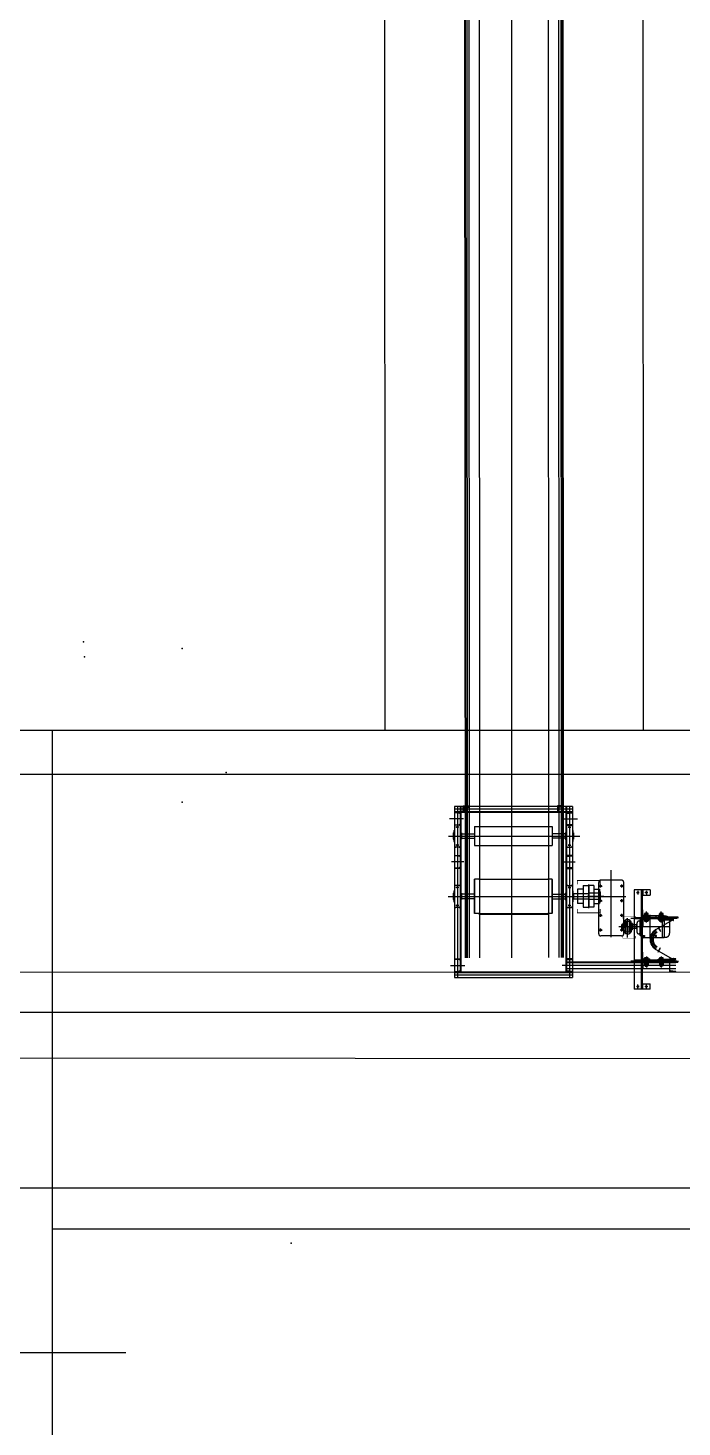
# Model space of a CAD drawing. Extents: x 878294 to 2409453, y -112941 to -40192.
# Drawn here: x 975748 to 976507, y -52400 to -50777 of the extents above; entities that cross this region are included whole.
import ezdxf

# ---------------------------------------------------------------- set-up
doc = ezdxf.new("R2010")
doc.units = 0
doc.header["$LTSCALE"] = 2000
doc.header["$MEASUREMENT"] = 0
for name, pattern in [('AM_DIN_G_W050', [13.75, 9.75, -1.5, 1, -1.5]), ('CENTER', [2, 1.25, -0.25, 0.25, -0.25]), ('CONTINU', [0]), ('HIDDEN', [0.375, 0.25, -0.125])]:
    doc.linetypes.add(name, pattern=pattern)
doc.layers.get('0').update_dxf_attribs({"linetype": 'CONTINUOUS'})
for name, color, linetype in [('3', 3, 'CONTINUOUS'), ('C', 1, 'CENTER'), ('CEN', 4, 'CENTER'), ('HID', 4, 'HIDDEN'), ('THIN', 1, 'CONTINUOUS')]:
    doc.layers.add(name, color=color, linetype=linetype)
for name, color, linetype, lineweight in [('AM_7', 4, 'AM_DIN_G_W050', 25), ('H', 1, 'CONTINUOUS', 25), ('TOPO', 196, 'CONTINUOUS', 0)]:
    doc.layers.add(name, color=color, linetype=linetype, lineweight=lineweight)

# ---------------------------------------------------------------- blocks, each defined once
blk = doc.blocks.new('F-60')
for p, q in [((54, 10), (36, 10)), ((54, 10), (72, 10)), ((-2, -36), (11, -36)), ((-2, -36), (-2, -72)), ((-2, -109), (-2, -72)), ((-2, -109), (11, -109)), ((11, -10), (96, -10)), ((11, -36), (11, -10)), ((11, -36), (11, -72)), ((11, -109), (11, -72)), ((11, -109), (11, -135)), ((11, -135), (96, -135)), ((25, -10), (25, -3)), ((25, -72), (25, -10)), ((25, -72), (25, -135)), ((25, -135), (25, -141)), ((54, -155), (36, -155)), ((54, -155), (72, -155)), ((82, -10), (82, -3)), ((82, -72), (82, -10)), ((82, -72), (82, -135)), ((82, -135), (82, -141)), ((96, -36), (96, -10)), ((96, -36), (96, -72)), ((96, -36), (110, -36)), ((96, -109), (96, -72)), ((96, -109), (110, -109)), ((96, -109), (96, -135)), ((110, -36), (110, -72)), ((110, -109), (110, -72))]:
    blk.add_line(p, q)
for centre, start, end in [((41, -4), 107.7764, 175.8151), ((67, -4), 4.1849, 72.2236), ((41, -140), 184.1849, 252.2236), ((67, -140), 287.7764, 355.8151)]:
    blk.add_arc(centre, 15.4, start, end)
at = {"layer": 'C'}
for p, q in [((54, -197), (54, 27)), ((-23, -72), (137, -72))]:
    blk.add_line(p, q, dxfattribs=at)
at = {"layer": 'H'}
for p, q in [((34, -10), (34, -72)), ((34, -135), (34, -72)), ((74, -10), (74, -72)), ((74, -135), (74, -72))]:
    blk.add_line(p, q, dxfattribs=at)
blk = doc.blocks.new('HOLE')
blk.add_circle((0, 0), 0.5)
at = {"layer": 'C'}
for p, q in [((-0.75, 0), (0.75, 0)), ((0, -0.75), (0, 0.75))]:
    blk.add_line(p, q, dxfattribs=at)

msp = doc.modelspace()

# ---------------------------------------------------------------- hatches: boundary and pattern name
at = {"layer": 'HID', "lineweight": -3}
h = msp.add_hatch(color=256, dxfattribs=at)
h.paths.add_polyline_path([(976484.94, -51812.68), (976485.43, -51811.83), (976485.43, -51810.84, 0.5358984)])
h.paths.add_polyline_path([(976485.43, -51811.83), (976486.49, -51812.44), (976486.66, -51811.83)])
h = msp.add_hatch(color=256, dxfattribs=at)
h.paths.add_polyline_path([(976484.94, -51856.77), (976485.43, -51857.62), (976485.43, -51858.61, -0.5358984)])
h.paths.add_polyline_path([(976485.43, -51857.62), (976486.49, -51857.01), (976486.66, -51857.62)])

# ---------------------------------------------------------------- linework, layer by layer
at = {"layer": '3', "linetype": 'Continuous', "lineweight": -3}
msp.add_line((975489.54, -51972.01, 0), (977875.27, -51973.69, 0), dxfattribs=at)
at = {"layer": 'AM_7', "lineweight": -3, "ltscale": 0.2}
for p, q in [((976309.52, -51855.94), (976309.52, -43681.88)), ((969269.65, -51919.02, 0), (977875.26, -51919.02, 0)), ((975861.5, -52314.22, 0), (969357.48, -52314.22, 0))]:
    msp.add_line(p, q, dxfattribs=at)
at = {"layer": 'AM_7', "color": 1, "linetype": 'CONTINU', "lineweight": -3}
for p, q in [((974441.44, -51591.7, 0), (977784.26, -51591.7, 0)), ((975776.59, -52707.12, 0), (975776.59, -51591.7, 0)), ((975776.59, -52170.45, 0), (977784.26, -52170.45, 0))]:
    msp.add_line(p, q, dxfattribs=at)
at = {"layer": 'AM_7', "lineweight": -3}
for p, q in [((974486.44, -51642.86, 0), (977784.26, -51642.86, 0)), ((976235.45, -51784.72), (976441.73, -51784.72)), ((974486.44, -52122.66, 0), (977784.26, -52122.66, 0))]:
    msp.add_line(p, q, dxfattribs=at)
at = {"layer": 'AM_7', "color": 3, "linetype": 'CONTINU', "lineweight": -3}
msp.add_line((975506.68, -51872.02, 0), (977875.26, -51873.7, 0), dxfattribs=at)
at = {"layer": 'CEN', "lineweight": -3}
for p, q in [((976252.97, -51679.72), (976259.97, -51679.72)), ((976252.97, -51686.72), (976252.97, -51679.72)), ((976259.97, -51679.72), (976259.97, -51686.72)), ((976369.57, -51679.72), (976362.57, -51679.72)), ((976362.57, -51679.72), (976362.57, -51686.72)), ((976369.57, -51686.72), (976369.57, -51679.72)), ((976253.47, -51694.72), (976236.94, -51694.72)), ((976379.77, -51680.22), (976242.77, -51680.22)), ((976242.77, -51680.22), (976242.77, -51878.72)), ((976242.77, -51683.22), (976379.77, -51683.22)), ((976379.77, -51686.62), (976242.77, -51686.62)), ((976246.27, -51680.22), (976246.27, -51878.72)), ((976374.77, -51687.22), (976247.77, -51687.22)), ((976249.67, -51680.22), (976249.67, -51872.22)), ((976250.27, -51680.22), (976250.27, -51870.97)), ((976259.97, -51686.72), (976252.97, -51686.72)), ((976369.57, -51686.72), (976362.57, -51686.72)), ((976369.06, -51694.72), (976385.59, -51694.72)), ((976372.27, -51680.22), (976372.27, -51870.97)), ((976372.87, -51680.22), (976372.87, -51872.22)), ((976376.27, -51680.22), (976376.27, -51878.72)), ((976379.77, -51680.22), (976379.77, -51878.72)), ((976241.52, -51710.97), (976241.52, -51718.47)), ((976241.52, -51710.97), (976242.22, -51710.97)), ((976242.22, -51708.42), (976242.22, -51721.02)), ((976242.22, -51708.42), (976242.77, -51708.42)), ((976242.77, -51703.47), (976242.77, -51725.97)), ((976248.27, -51701.97), (976244.27, -51701.97)), ((976247.75, -51704.22), (976244.65, -51704.22)), ((976249.77, -51703.47), (976249.77, -51725.97)), ((976250.32, -51708.42), (976249.77, -51708.42)), ((976250.32, -51708.42), (976250.32, -51721.02)), ((976251.02, -51710.97), (976250.32, -51710.97)), ((976251.02, -51710.97), (976251.02, -51718.47)), ((976251.02, -51712.22), (976266.27, -51712.22)), ((976266.27, -51703.77), (976266.27, -51725.67)), ((976266.27, -51703.77), (976271.27, -51703.77)), ((976271.27, -51703.77), (976351.27, -51703.77)), ((976351.27, -51703.77), (976356.27, -51703.77)), ((976356.27, -51703.77), (976356.27, -51725.67)), ((976371.52, -51712.22), (976356.27, -51712.22)), ((976371.52, -51710.97), (976371.52, -51718.47)), ((976371.52, -51710.97), (976372.22, -51710.97)), ((976372.22, -51708.42), (976372.22, -51721.02)), ((976372.22, -51708.42), (976372.77, -51708.42)), ((976372.77, -51703.47), (976372.77, -51725.97)), ((976374.27, -51701.97), (976378.27, -51701.97)), ((976374.79, -51704.22), (976377.89, -51704.22)), ((976379.77, -51703.47), (976379.77, -51725.97)), ((976380.32, -51708.42), (976379.77, -51708.42)), ((976380.32, -51708.42), (976380.32, -51721.02)), ((976381.02, -51710.97), (976380.32, -51710.97)), ((976381.02, -51710.97), (976381.02, -51718.47)), ((976235.8, -51714.72), (976388.27, -51714.72)), ((976241.52, -51718.47), (976242.22, -51718.47)), ((976242.22, -51721.02), (976242.77, -51721.02)), ((976248.27, -51727.47), (976244.27, -51727.47)), ((976247.75, -51725.22), (976244.65, -51725.22)), ((976250.32, -51721.02), (976249.77, -51721.02)), ((976251.02, -51718.47), (976250.32, -51718.47)), ((976251.02, -51717.22), (976266.27, -51717.22)), ((976266.27, -51725.67), (976271.27, -51725.67)), ((976271.27, -51725.67), (976351.27, -51725.67)), ((976351.27, -51725.67), (976356.27, -51725.67)), ((976371.52, -51717.22), (976356.27, -51717.22)), ((976371.52, -51718.47), (976372.22, -51718.47)), ((976372.22, -51721.02), (976372.77, -51721.02)), ((976374.27, -51727.47), (976378.27, -51727.47)), ((976374.79, -51725.22), (976377.89, -51725.22)), ((976380.32, -51721.02), (976379.77, -51721.02)), ((976381.02, -51718.47), (976380.32, -51718.47)), ((976253.79, -51744.72), (976239.44, -51744.72)), ((976368.75, -51744.72), (976383.09, -51744.72)), ((976424.77, -51831.93), (976424.77, -51754.11)), ((976242.77, -51773.47), (976242.77, -51795.97)), ((976248.27, -51771.97), (976244.27, -51771.97)), ((976247.75, -51774.22), (976244.65, -51774.22)), ((976249.77, -51773.47), (976249.77, -51795.97)), ((976266.27, -51804.72), (976266.27, -51764.72)), ((976271.27, -51764.72), (976266.27, -51764.72)), ((976266.27, -51765.12), (976266.27, -51804.32)), ((976266.27, -51804.32), (976266.27, -51765.12)), ((976271.27, -51764.72), (976351.27, -51764.72)), ((976356.27, -51764.72), (976351.27, -51764.72)), ((976356.27, -51804.72), (976356.27, -51764.72)), ((976356.27, -51804.32), (976356.27, -51765.12)), ((976356.27, -51765.12), (976356.27, -51804.32)), ((976372.77, -51773.47), (976372.77, -51795.97)), ((976374.27, -51771.97), (976378.27, -51771.97)), ((976374.79, -51774.22), (976377.89, -51774.22)), ((976379.77, -51773.47), (976379.77, -51795.97)), ((976385.77, -51776.15), (976385.77, -51792.85)), ((976392.25, -51776.15), (976385.77, -51776.15)), ((976392.25, -51772.22), (976392.25, -51797.22)), ((976392.25, -51772.22), (976398.27, -51772.22)), ((976398.27, -51772.22), (976398.27, -51797.22)), ((976398.52, -51771.03), (976398.52, -51798.53)), ((976398.77, -51772.22), (976398.77, -51797.22)), ((976404.78, -51772.22), (976398.77, -51772.22)), ((976404.78, -51772.22), (976404.78, -51797.22)), ((976404.78, -51776.15), (976411.27, -51776.15)), ((976410.27, -51828.15), (976410.27, -51768.42)), ((976410.89, -51772.72), (976414.25, -51772.72)), ((976411.27, -51776.15), (976411.27, -51792.85)), ((976412.52, -51774.52), (976412.52, -51770.97)), ((976436.77, -51765.92), (976412.77, -51765.92)), ((976438.64, -51772.72), (976435.29, -51772.72)), ((976437.02, -51774.52), (976437.02, -51770.97)), ((976439.27, -51828.15), (976439.27, -51768.42)), ((976241.52, -51780.97), (976242.22, -51780.97)), ((976241.52, -51780.97), (976241.52, -51788.47)), ((976241.52, -51788.47), (976242.22, -51788.47)), ((976242.22, -51778.42), (976242.22, -51791.02)), ((976242.22, -51778.42), (976242.77, -51778.42)), ((976242.22, -51791.02), (976242.77, -51791.02)), ((976250.32, -51778.42), (976249.77, -51778.42)), ((976250.32, -51791.02), (976249.77, -51791.02)), ((976250.32, -51778.42), (976250.32, -51791.02)), ((976251.02, -51780.97), (976250.32, -51780.97)), ((976251.02, -51788.47), (976250.32, -51788.47)), ((976251.02, -51780.97), (976251.02, -51788.47)), ((976266.27, -51782), (976251.02, -51782)), ((976266.27, -51787.45), (976251.02, -51787.45)), ((976356.27, -51782), (976371.52, -51782)), ((976356.27, -51787.45), (976371.52, -51787.45)), ((976371.52, -51780.97), (976372.22, -51780.97)), ((976371.52, -51780.97), (976371.52, -51788.47)), ((976371.52, -51788.47), (976372.22, -51788.47)), ((976372.22, -51778.42), (976372.22, -51791.02)), ((976372.22, -51778.42), (976372.77, -51778.42)), ((976372.22, -51791.02), (976372.77, -51791.02)), ((976380.32, -51778.42), (976379.77, -51778.42)), ((976380.32, -51791.02), (976379.77, -51791.02)), ((976380.32, -51778.42), (976380.32, -51791.02)), ((976381.02, -51780.97), (976380.32, -51780.97)), ((976381.02, -51788.47), (976380.32, -51788.47)), ((976381.02, -51780.97), (976381.02, -51788.47)), ((976398.27, -51781.69), (976381.02, -51781.69)), ((976386.34, -51781.69), (976381.02, -51781.69)), ((976398.27, -51787.76), (976381.02, -51787.76)), ((976386.34, -51787.76), (976381.02, -51787.76)), ((976392.25, -51792.85), (976385.77, -51792.85)), ((976416.27, -51784.72), (976396.71, -51784.72)), ((976412.27, -51784.72), (976397.51, -51784.72)), ((976398.27, -51781.69), (976398.27, -51787.76)), ((976398.97, -51780.97), (976398.77, -51781.17)), ((976398.77, -51788.27), (976398.77, -51781.17)), ((976398.97, -51788.47), (976398.77, -51788.27)), ((976398.97, -51788.47), (976398.97, -51780.97)), ((976410.77, -51780.97), (976398.97, -51780.97)), ((976410.77, -51788.47), (976398.97, -51788.47)), ((976404.78, -51792.85), (976411.27, -51792.85)), ((976410.77, -51789.22), (976410.77, -51780.22)), ((976410.77, -51780.22), (976411.27, -51780.22)), ((976410.77, -51789.22), (976411.27, -51789.22)), ((976410.89, -51789.72), (976414.25, -51789.72)), ((976411.27, -51790.22), (976411.27, -51779.22)), ((976411.27, -51779.22), (976412.27, -51779.22)), ((976411.27, -51790.22), (976412.27, -51790.22)), ((976412.27, -51790.22), (976412.27, -51779.22)), ((976412.52, -51791.52), (976412.52, -51787.97)), ((976438.64, -51789.72), (976435.29, -51789.72)), ((976437.02, -51791.52), (976437.02, -51787.97)), ((976248.27, -51797.47), (976244.27, -51797.47)), ((976247.75, -51795.22), (976244.65, -51795.22)), ((976271.27, -51804.72), (976266.27, -51804.72)), ((976271.27, -51804.72), (976351.27, -51804.72)), ((976351.27, -51805.72), (976271.27, -51805.72)), ((976356.27, -51804.72), (976351.27, -51804.72)), ((976374.27, -51797.47), (976378.27, -51797.47)), ((976374.79, -51795.22), (976377.89, -51795.22)), ((976392.25, -51797.22), (976398.27, -51797.22)), ((976404.78, -51797.22), (976398.77, -51797.22)), ((976410.89, -51806.72), (976414.25, -51806.72)), ((976412.52, -51808.52), (976412.52, -51804.97)), ((976438.64, -51806.72), (976435.29, -51806.72)), ((976437.02, -51808.52), (976437.02, -51804.97)), ((976459.47, -51809.62), (976459.47, -51830.22)), ((976486.07, -51807.12), (976461.97, -51807.12)), ((976469.67, -51805.94), (976469.67, -51833.57)), ((976487.57, -51807.62), (976484.03, -51807.62)), ((976484.03, -51807.62), (976484.03, -51832.22)), ((976486.07, -51807.12), (976486.07, -51832.72)), ((976410.89, -51823.72), (976414.25, -51823.72)), ((976412.52, -51825.52), (976412.52, -51821.97)), ((976442.62, -51819.92), (976433.45, -51819.92)), ((976438.64, -51823.72), (976435.29, -51823.72)), ((976437.02, -51825.52), (976437.02, -51821.97)), ((976437.77, -51817.42), (976437.27, -51817.42)), ((976437.27, -51822.42), (976437.27, -51817.42)), ((976437.77, -51822.42), (976437.27, -51822.42)), ((976437.77, -51822.42), (976437.77, -51817.42)), ((976441.77, -51818.72), (976437.77, -51818.72)), ((976441.77, -51821.12), (976437.77, -51821.12)), ((976441.77, -51821.12), (976441.77, -51818.72)), ((976492.57, -51819.92), (976444.77, -51819.92)), ((976453.77, -51817.82), (976445.77, -51817.82)), ((976445.77, -51817.82), (976445.77, -51822.02)), ((976453.77, -51822.02), (976445.77, -51822.02)), ((976454.63, -51817.42), (976453.77, -51817.42)), ((976453.77, -51817.42), (976453.77, -51822.42)), ((976454.63, -51822.42), (976453.77, -51822.42)), ((976454.63, -51815.81), (976454.63, -51825.83)), ((976457.81, -51813.31), (976457.13, -51813.31)), ((976457.81, -51812.82), (976457.81, -51828.82)), ((976459.31, -51811.32), (976459.47, -51811.32)), ((976492.57, -51812.62), (976492.57, -51827.22)), ((976436.77, -51830.65), (976412.77, -51830.65)), ((976457.81, -51828.33), (976457.13, -51828.33)), ((976459.31, -51830.32), (976459.47, -51830.32)), ((976486.07, -51832.72), (976461.97, -51832.72)), ((976487.57, -51832.22), (976484.03, -51832.22)), ((976238.09, -51864.72), (976254.74, -51864.72)), ((976240.13, -51864.72), (976254.74, -51864.72)), ((976242.77, -51872.22), (976379.77, -51872.22)), ((976242.77, -51872.82), (976379.77, -51872.82)), ((976384.44, -51864.72), (976367.8, -51864.72)), ((976372.81, -51860.72), (976499.77, -51860.72)), ((976372.81, -51861.32), (976499.77, -51861.32)), ((976499.77, -51864.72), (976372.81, -51864.72)), ((976372.81, -51868.22), (976499.77, -51868.22)), ((976242.77, -51875.72), (976379.77, -51875.72)), ((976242.77, -51878.72), (976379.77, -51878.72))]:
    msp.add_line(p, q, dxfattribs=at)
for points in [[(976243.21, -51687.75, -0.383864), (976242.77, -51687.25), (976242.77, -51687.22), (976250.27, -51687.22), (976250.27, -51694.72), (976250.27, -51702.22), (976242.77, -51702.22), (976242.77, -51702.2, -0.383864), (976243.21, -51701.7), (976248.83, -51701.11, 0.383864), (976249.73, -51700.12), (976249.73, -51694.72), (976249.73, -51689.33, 0.383864), (976248.83, -51688.34)], [(976258.97, -51681.02), (976258.97, -51680.72), (976253.97, -51680.72), (976253.97, -51685.72), (976254.27, -51685.72, 0.4142136), (976254.57, -51685.42), (976254.57, -51681.92, -0.4142136), (976255.17, -51681.32), (976258.67, -51681.32, 0.4142136)], [(976363.57, -51681.02), (976363.57, -51680.72), (976368.57, -51680.72), (976368.57, -51685.72), (976368.27, -51685.72, -0.4142136), (976367.97, -51685.42), (976367.97, -51681.92, 0.4142136), (976367.37, -51681.32), (976363.87, -51681.32, -0.4142136)], [(976379.32, -51687.75, 0.383864), (976379.77, -51687.25), (976379.77, -51687.22), (976372.27, -51687.22), (976372.27, -51694.72), (976372.27, -51702.22), (976379.77, -51702.22), (976379.77, -51702.2, 0.383864), (976379.32, -51701.7), (976373.7, -51701.11, -0.383864), (976372.81, -51700.12), (976372.81, -51694.72), (976372.81, -51689.33, -0.383864), (976373.7, -51688.34)], [(976243.21, -51737.75, -0.383864), (976242.77, -51737.25), (976242.77, -51737.22), (976250.27, -51737.22), (976250.27, -51744.72), (976250.27, -51752.22), (976242.77, -51752.22), (976242.77, -51752.2, -0.383864), (976243.21, -51751.7), (976248.83, -51751.11, 0.383864), (976249.73, -51750.12), (976249.73, -51744.72), (976249.73, -51739.33, 0.383864), (976248.83, -51738.34)], [(976379.32, -51737.75, 0.383864), (976379.77, -51737.25), (976379.77, -51737.22), (976372.27, -51737.22), (976372.27, -51744.72), (976372.27, -51752.22), (976379.77, -51752.22), (976379.77, -51752.2, 0.383864), (976379.32, -51751.7), (976373.7, -51751.11, -0.383864), (976372.81, -51750.12), (976372.81, -51744.72), (976372.81, -51739.33, -0.383864), (976373.7, -51738.34)], [(976243.21, -51857.75, -0.383864), (976242.77, -51857.25), (976242.77, -51857.22), (976250.27, -51857.22), (976250.27, -51864.72), (976250.27, -51872.22), (976242.77, -51872.22), (976242.77, -51872.2, -0.383864), (976243.21, -51871.7), (976248.83, -51871.11, 0.383864), (976249.73, -51870.12), (976249.73, -51864.72), (976249.73, -51859.33, 0.383864), (976248.83, -51858.34)], [(976379.32, -51857.75, 0.383864), (976379.77, -51857.25), (976379.77, -51857.22), (976372.27, -51857.22), (976372.27, -51864.72), (976372.27, -51872.22), (976379.77, -51872.22), (976379.77, -51872.2, 0.383864), (976379.32, -51871.7), (976373.7, -51871.11, -0.383864), (976372.81, -51870.12), (976372.81, -51864.72), (976372.81, -51859.33, -0.383864), (976373.7, -51858.34)], [(976499.32, -51857.75, 0.383864), (976499.77, -51857.25), (976499.77, -51857.22), (976492.27, -51857.22), (976492.27, -51864.72), (976492.27, -51872.22), (976499.77, -51872.22), (976499.77, -51872.2, 0.383864), (976499.32, -51871.7), (976493.7, -51871.11, -0.383864), (976492.81, -51870.12), (976492.81, -51864.72), (976492.81, -51859.33, -0.383864), (976493.7, -51858.34)]]:
    msp.add_lwpolyline(points, format="xyb", close=True, dxfattribs=at)
for points, const_width in [([(976385.44, -51770.9), (976385.44, -51766.3), (976412.03, -51766.3), (976412.03, -51770.7)], 1), ([(976385.44, -51799.17), (976385.44, -51803.77), (976412.03, -51803.77), (976412.03, -51799.37)], 1), ([(976453.13, -51810.62), (976453.13, -51808.04), (976438.18, -51808.04), (976438.18, -51810.51)], 0.562), ([(976453.13, -51830.55), (976453.13, -51833.14), (976438.18, -51833.14), (976438.18, -51830.66)], 0.562)]:
    msp.add_lwpolyline(points, dxfattribs=dict(at, const_width=const_width))
for centre, radius in [((976246.27, -51704.22), 0.8), ((976376.27, -51704.22), 0.8), ((976246.27, -51725.22), 0.8), ((976376.27, -51725.22), 0.8), ((976246.27, -51774.22), 0.8), ((976376.27, -51774.22), 0.8), ((976412.52, -51772.72), 0.9), ((976437.02, -51772.72), 0.9), ((976412.52, -51789.72), 0.9), ((976437.02, -51789.72), 0.9), ((976246.27, -51795.22), 0.8), ((976376.27, -51795.22), 0.8), ((976412.52, -51806.72), 0.9), ((976437.02, -51806.72), 0.9), ((976412.52, -51823.72), 0.9), ((976437.02, -51823.72), 0.9)]:
    msp.add_circle(centre, radius, dxfattribs=at)
for centre, radius, start, end in [((976244.27, -51703.47), 1.5, 90, 180.00001), ((976248.27, -51703.47), 1.5, 0.00001, 90), ((976374.27, -51703.47), 1.5, 90, 180.00001), ((976378.27, -51703.47), 1.5, 0.00001, 90), ((976244.27, -51725.97), 1.5, 180.00001, 270), ((976248.27, -51725.97), 1.5, 270, 0.00001), ((976374.27, -51725.97), 1.5, 180.00001, 270), ((976378.27, -51725.97), 1.5, 270, 0.00001), ((976244.27, -51773.47), 1.5, 90, 180.00001), ((976248.27, -51773.47), 1.5, 0.00001, 90), ((976374.27, -51773.47), 1.5, 90, 180.00001), ((976378.27, -51773.47), 1.5, 0.00001, 90), ((976412.77, -51768.42), 2.5, 90, 180.00001), ((976436.77, -51768.42), 2.5, 0.00001, 90), ((976244.27, -51795.97), 1.5, 180.00001, 270), ((976248.27, -51795.97), 1.5, 270, 0.00001), ((976374.27, -51795.97), 1.5, 180.00001, 270), ((976378.27, -51795.97), 1.5, 270, 0.00001), ((976461.97, -51809.62), 2.5, 90, 180.00001), ((976487.57, -51812.62), 5, 0.00001, 90), ((976457.13, -51815.81), 2.5, 90, 180.00001), ((976457.13, -51825.83), 2.5, 180.00001, 270), ((976459.31, -51812.82), 1.5, 90, 180.00001), ((976412.77, -51828.15), 2.5, 180.00001, 270), ((976436.77, -51828.15), 2.5, 270, 0.00001), ((976459.31, -51828.82), 1.5, 180.00001, 270), ((976461.97, -51830.22), 2.5, 180.00001, 270), ((976487.57, -51827.22), 5, 270, 0.00001)]:
    msp.add_arc(centre, radius, start, end, dxfattribs=at)
at = {"layer": 'HID', "lineweight": -3}
for p, q in [((976451.37, -51777.15), (976451.37, -51892.3)), ((976469.83, -51777.15), (976451.37, -51777.15)), ((976459.62, -51777.15), (976459.62, -51892.3)), ((976460.6, -51777.15), (976460.6, -51892.3)), ((976461.59, -51777.15), (976461.59, -51783.3)), ((976469.83, -51777.15), (976469.83, -51783.3)), ((976455.68, -51778.06), (976455.68, -51782.43)), ((976460.6, -51783.3), (976469.83, -51783.3)), ((976465.52, -51778.06), (976465.52, -51782.43)), ((976459.62, -51809.62), (976451.37, -51809.62)), ((976459.62, -51809.62), (976451.37, -51809.62)), ((976460.6, -51800.14), (976460.97, -51800.14)), ((976460.6, -51800.14), (976460.6, -51820.07)), ((976489.19, -51809.37), (976460.6, -51809.37)), ((976461.59, -51807.77), (976461.59, -51800.75)), ((976469.22, -51808.38), (976462.2, -51808.38)), ((976469.22, -51808.38), (976462.2, -51808.38)), ((976462.45, -51809.37), (976462.45, -51810.84)), ((976462.45, -51809.37), (976462.45, -51810.84)), ((976462.82, -51807.91), (976465.52, -51807.91)), ((976462.82, -51808.4), (976462.82, -51807.91)), ((976463.31, -51806.52), (976463.31, -51805.01)), ((976463.31, -51806.52), (976467.74, -51806.52)), ((976463.31, -51807.42), (976463.31, -51807.01)), ((976463.8, -51804.52), (976467.25, -51804.52)), ((976463.8, -51807.91), (976468.23, -51807.91)), ((976464.23, -51808.65), (976464.23, -51810.5)), ((976464.23, -51809.04), (976466.82, -51809.04)), ((976464.23, -51811.6), (976464.23, -51809.76)), ((976464.29, -51803.97), (976466.77, -51803.97)), ((976464.29, -51807.91), (976464.29, -51803.97)), ((976464.29, -51804.83), (976464.29, -51806.4)), ((976464.29, -51806.21), (976464.29, -51807.79)), ((976464.29, -51806.83), (976464.29, -51807.91)), ((976464.29, -51811.6), (976464.29, -51808.16)), ((976464.38, -51803.87), (976466.68, -51803.87)), ((976464.38, -51806.15), (976464.38, -51803.87)), ((976464.38, -51806.52), (976464.38, -51804.52)), ((976464.38, -51807.91), (976464.38, -51806.52)), ((976464.38, -51809.04), (976464.38, -51808.4)), ((976465.52, -51815.14), (976465.52, -51802.38)), ((976466.67, -51806.28), (976466.67, -51803.87)), ((976466.67, -51806.52), (976466.67, -51804.52)), ((976466.67, -51807.91), (976466.67, -51806.52)), ((976466.67, -51809.04), (976466.67, -51808.4)), ((976466.75, -51807.91), (976466.75, -51803.97)), ((976466.75, -51804.83), (976466.75, -51806.4)), ((976466.75, -51806.21), (976466.75, -51807.79)), ((976466.75, -51806.83), (976466.75, -51807.91)), ((976466.75, -51811.6), (976466.75, -51808.16)), ((976466.82, -51808.65), (976466.82, -51810.5)), ((976466.82, -51811.6), (976466.82, -51809.76)), ((976467.74, -51806.52), (976467.74, -51805.01)), ((976467.74, -51807.42), (976467.74, -51807.01)), ((976468.23, -51808.4), (976468.23, -51807.91)), ((976479.12, -51808.38), (976501.95, -51808.38)), ((976479.12, -51809.37), (976479.12, -51808.38)), ((976479.12, -51809.37), (976501.95, -51809.37)), ((976480.1, -51808.38), (976480.1, -51807.91)), ((976480.1, -51807.91), (976482.81, -51807.91)), ((976480.6, -51806.52), (976480.6, -51805.01)), ((976480.6, -51806.52), (976485.03, -51806.52)), ((976480.6, -51807.42), (976480.6, -51807.01)), ((976481.09, -51807.91), (976485.52, -51807.91)), ((976481.52, -51809.28), (976484.1, -51809.28)), ((976481.58, -51807.91), (976481.58, -51803.97)), ((976481.58, -51803.97), (976483.96, -51803.97)), ((976481.58, -51804.83), (976481.58, -51806.4)), ((976481.58, -51806.21), (976481.58, -51807.79)), ((976481.58, -51806.83), (976481.58, -51807.91)), ((976481.6, -51808.65), (976481.6, -51810.5)), ((976481.66, -51803.88), (976483.88, -51803.88)), ((976481.67, -51806.15), (976481.67, -51803.87)), ((976481.67, -51806.52), (976481.67, -51804.52)), ((976481.67, -51807.91), (976481.67, -51806.52)), ((976481.67, -51809.28), (976481.67, -51808.65)), ((976482.75, -51815.14), (976482.75, -51802.38)), ((976483.96, -51806.28), (976483.96, -51803.87)), ((976483.96, -51806.52), (976483.96, -51804.52)), ((976483.96, -51807.91), (976483.96, -51806.52)), ((976483.96, -51809.28), (976483.96, -51808.65)), ((976484.04, -51807.91), (976484.04, -51803.97)), ((976484.04, -51804.83), (976484.04, -51806.4)), ((976484.04, -51806.21), (976484.04, -51807.79)), ((976484.04, -51806.83), (976484.04, -51807.91)), ((976484.04, -51811.6), (976484.04, -51808.16)), ((976484.04, -51808.65), (976484.04, -51810.5)), ((976485.03, -51806.52), (976485.03, -51805.01)), ((976485.03, -51807.42), (976485.03, -51807.01)), ((976485.52, -51808.38), (976485.52, -51807.91)), ((976485.89, -51809.36), (976485.89, -51810.84)), ((976447.7, -51810.11), (976501.19, -51810.11)), ((976459.62, -51810.6), (976451.37, -51810.6)), ((976459.62, -51810.6), (976451.37, -51810.6)), ((976489.19, -51810.84), (976460.6, -51810.84)), ((976460.6, -51820.07), (976460.97, -51820.07)), ((976461.59, -51812.44), (976461.59, -51819.46)), ((976461.59, -51812.44), (976461.59, -51819.46)), ((976469.22, -51811.83), (976462.2, -51811.83)), ((976469.22, -51811.83), (976462.2, -51811.83)), ((976463.31, -51811.85), (976463.31, -51813.13)), ((976463.8, -51813.62), (976467.25, -51813.62)), ((976464.29, -51813.62), (976464.29, -51811.85)), ((976466.75, -51813.62), (976466.75, -51811.85)), ((976467.74, -51811.85), (976467.74, -51813.13)), ((976476.52, -51823.21), (976496.24, -51811.83)), ((976479.05, -51820.21), (976481.98, -51825.29)), ((976479.12, -51810.84), (976496.24, -51810.84)), ((976479.12, -51810.84), (976479.12, -51811.83)), ((976479.12, -51810.84), (976485.89, -51810.84)), ((976479.12, -51811.83), (976496.24, -51811.83)), ((976479.72, -51821.37), (976481.44, -51824.35)), ((976480.6, -51811.83), (976480.6, -51812.95)), ((976481.09, -51813.44), (976484.53, -51813.44)), ((976481.58, -51813.44), (976481.58, -51811.68)), ((976484.04, -51813.44), (976484.04, -51811.68)), ((976485.03, -51811.83), (976485.03, -51812.95)), ((976495.17, -51812.44), (976495.01, -51811.83)), ((976495.17, -51812.44), (976495.01, -51811.83)), ((976496.24, -51811.83), (976496.24, -51810.84)), ((976496.24, -51811.83), (976496.73, -51812.68)), ((976460.6, -51849.38), (976460.97, -51849.38)), ((976460.6, -51869.31), (976460.6, -51849.38)), ((976461.59, -51857.01), (976461.59, -51849.99)), ((976461.59, -51857.01), (976461.59, -51849.99)), ((976469.22, -51857.62), (976462.2, -51857.62)), ((976469.22, -51857.62), (976462.2, -51857.62)), ((976463.31, -51857.6), (976463.31, -51856.32)), ((976463.8, -51855.83), (976467.25, -51855.83)), ((976464.23, -51857.84), (976464.23, -51859.69)), ((976464.29, -51855.83), (976464.29, -51857.6)), ((976464.29, -51857.84), (976464.29, -51861.29)), ((976465.52, -51854.31), (976465.52, -51867.07)), ((976466.75, -51855.83), (976466.75, -51857.6)), ((976466.75, -51857.84), (976466.75, -51861.29)), ((976466.82, -51857.84), (976466.82, -51859.69)), ((976467.74, -51857.6), (976467.74, -51856.32)), ((976469.83, -51858.61), (976469.83, -51858.24)), ((976476.52, -51846.24), (976496.24, -51857.62)), ((976479.05, -51849.24), (976481.98, -51844.16)), ((976479.12, -51857.62), (976496.24, -51857.62)), ((976479.12, -51858.61), (976479.12, -51857.62)), ((976479.72, -51848.08), (976481.44, -51845.1)), ((976480.6, -51857.62), (976480.6, -51856.5)), ((976481.09, -51856.01), (976484.53, -51856.01)), ((976481.58, -51856.01), (976481.58, -51857.77)), ((976482.75, -51854.31), (976482.75, -51867.07)), ((976484.04, -51856.01), (976484.04, -51857.77)), ((976484.04, -51857.84), (976484.04, -51861.29)), ((976485.03, -51857.62), (976485.03, -51856.5)), ((976495.17, -51857.01), (976495.01, -51857.62)), ((976495.17, -51857.01), (976495.01, -51857.62)), ((976496.24, -51857.62), (976496.73, -51856.77)), ((976496.24, -51857.62), (976496.24, -51858.61)), ((976447.7, -51859.34), (976501.19, -51859.34)), ((976459.62, -51858.85), (976451.37, -51858.85)), ((976459.62, -51858.85), (976451.37, -51858.85)), ((976459.62, -51859.83), (976451.37, -51859.83)), ((976459.62, -51859.83), (976451.37, -51859.83)), ((976489.19, -51858.61), (976460.6, -51858.61)), ((976489.19, -51860.08), (976460.6, -51860.08)), ((976460.6, -51887.77), (976460.6, -51867.83)), ((976460.6, -51869.31), (976460.97, -51869.31)), ((976461.59, -51861.68), (976461.59, -51868.7)), ((976469.22, -51861.07), (976462.2, -51861.07)), ((976469.22, -51861.07), (976462.2, -51861.07)), ((976462.45, -51860.08), (976462.45, -51858.61)), ((976462.45, -51860.08), (976462.45, -51858.61)), ((976462.82, -51861.05), (976462.82, -51861.54)), ((976462.82, -51861.54), (976465.52, -51861.54)), ((976463.31, -51862.03), (976463.31, -51862.44)), ((976463.31, -51862.93), (976467.74, -51862.93)), ((976463.31, -51862.93), (976463.31, -51864.44)), ((976463.8, -51861.54), (976468.23, -51861.54)), ((976463.8, -51864.93), (976467.25, -51864.93)), ((976464.23, -51860.8), (976464.23, -51858.95)), ((976464.23, -51860.41), (976466.82, -51860.41)), ((976464.29, -51862.62), (976464.29, -51861.54)), ((976464.29, -51861.54), (976464.29, -51865.48)), ((976464.29, -51863.23), (976464.29, -51861.66)), ((976464.29, -51864.62), (976464.29, -51863.05)), ((976464.29, -51865.48), (976466.77, -51865.48)), ((976464.38, -51860.41), (976464.38, -51861.04)), ((976464.38, -51861.54), (976464.38, -51862.93)), ((976464.38, -51862.93), (976464.38, -51864.93)), ((976464.38, -51863.3), (976464.38, -51865.58)), ((976464.38, -51865.58), (976466.68, -51865.58)), ((976466.67, -51860.41), (976466.67, -51861.04)), ((976466.67, -51861.54), (976466.67, -51862.93)), ((976466.67, -51862.93), (976466.67, -51864.93)), ((976466.67, -51863.17), (976466.67, -51865.58)), ((976466.75, -51862.62), (976466.75, -51861.54)), ((976466.75, -51861.54), (976466.75, -51865.48)), ((976466.75, -51863.23), (976466.75, -51861.66)), ((976466.75, -51864.62), (976466.75, -51863.05)), ((976466.82, -51860.8), (976466.82, -51858.95)), ((976467.74, -51862.03), (976467.74, -51862.44)), ((976467.74, -51862.93), (976467.74, -51864.44)), ((976468.23, -51861.05), (976468.23, -51861.54)), ((976469.83, -51860.08), (976469.83, -51860.45)), ((976479.12, -51858.61), (976496.24, -51858.61)), ((976479.12, -51858.61), (976485.89, -51858.61)), ((976479.12, -51860.08), (976501.95, -51860.08)), ((976479.12, -51860.08), (976479.12, -51861.07)), ((976479.12, -51861.07), (976501.95, -51861.07)), ((976480.1, -51861.07), (976480.1, -51861.54)), ((976480.1, -51861.54), (976482.81, -51861.54)), ((976480.6, -51862.03), (976480.6, -51862.44)), ((976480.6, -51862.93), (976485.03, -51862.93)), ((976480.6, -51862.93), (976480.6, -51864.44)), ((976481.09, -51861.54), (976485.52, -51861.54)), ((976481.52, -51860.17), (976484.1, -51860.17)), ((976481.58, -51861.54), (976481.58, -51865.48)), ((976481.58, -51862.62), (976481.58, -51861.54)), ((976481.58, -51863.23), (976481.58, -51861.66)), ((976481.58, -51864.62), (976481.58, -51863.05)), ((976481.58, -51865.48), (976483.96, -51865.48)), ((976481.6, -51860.8), (976481.6, -51858.95)), ((976481.66, -51865.57), (976483.88, -51865.57)), ((976481.67, -51860.17), (976481.67, -51860.8)), ((976481.67, -51861.54), (976481.67, -51862.93)), ((976481.67, -51862.93), (976481.67, -51864.93)), ((976481.67, -51863.3), (976481.67, -51865.58)), ((976483.96, -51860.17), (976483.96, -51860.8)), ((976483.96, -51861.54), (976483.96, -51862.93)), ((976483.96, -51862.93), (976483.96, -51864.93)), ((976483.96, -51863.17), (976483.96, -51865.58)), ((976484.04, -51860.8), (976484.04, -51858.95)), ((976484.04, -51861.54), (976484.04, -51865.48)), ((976484.04, -51862.62), (976484.04, -51861.54)), ((976484.04, -51863.23), (976484.04, -51861.66)), ((976484.04, -51864.62), (976484.04, -51863.05)), ((976485.03, -51862.03), (976485.03, -51862.44)), ((976485.03, -51862.93), (976485.03, -51864.44)), ((976485.52, -51861.07), (976485.52, -51861.54)), ((976485.89, -51860.08), (976485.89, -51858.61)), ((976455.68, -51891.39), (976455.68, -51887.02)), ((976460.6, -51886.15), (976469.83, -51886.15)), ((976461.59, -51892.3), (976461.59, -51886.15)), ((976465.52, -51891.39), (976465.52, -51887.02)), ((976469.83, -51892.3), (976469.83, -51886.15)), ((976469.83, -51892.3), (976451.37, -51892.3))]:
    msp.add_line(p, q, dxfattribs=at)
for centre in [(976455.68, -51780.22), (976465.52, -51780.22), (976455.68, -51889.22), (976465.52, -51889.22)]:
    msp.add_circle(centre, 0.862, dxfattribs=at)
for centre, radius, start, end in [((976460.97, -51800.75), 0.615, 0.00001, 90), ((976462.2, -51807.77), 0.615, 180.00001, 270), ((976462.2, -51807.77), 0.615, 180.00001, 270), ((976463.8, -51805.01), 0.492, 0.00001, 180.00001), ((976463.8, -51807.01), 0.492, 0.00001, 180.00001), ((976463.8, -51807.42), 0.492, 180.00001, 0.00001), ((976464.79, -51805.01), 0.492, 90, 180.00001), ((976464.79, -51807.01), 0.492, 90, 180.00001), ((976464.79, -51807.42), 0.492, 180.00001, 270), ((976466.26, -51805.01), 0.492, 0.00001, 90), ((976466.26, -51807.01), 0.492, 0.00001, 90), ((976466.26, -51807.42), 0.492, 270, 0.00001), ((976467.25, -51805.01), 0.492, 0.00001, 180.00001), ((976467.25, -51807.01), 0.492, 0.00001, 180.00001), ((976467.25, -51807.42), 0.492, 180.00001, 0.00001), ((976481.09, -51805.01), 0.492, 0.00001, 180.00001), ((976481.09, -51807.01), 0.492, 0.00001, 180.00001), ((976481.09, -51807.42), 0.492, 180.00001, 0.00001), ((976482.07, -51807.01), 0.492, 90, 180.00001), ((976482.07, -51807.42), 0.492, 180.00001, 270), ((976483.55, -51807.01), 0.492, 0.00001, 90), ((976483.55, -51807.42), 0.492, 270, 0.00001), ((976484.53, -51805.01), 0.492, 0.00001, 180.00001), ((976484.53, -51807.01), 0.492, 0.00001, 180.00001), ((976484.53, -51807.42), 0.492, 180.00001, 0.00001), ((976501.95, -51807.4), 0.985, 270, 300), ((976501.95, -51807.4), 1.97, 270, 300), ((976460.97, -51819.46), 0.615, 270, 0.00001), ((976462.2, -51812.44), 0.615, 90, 180.00001), ((976462.2, -51812.44), 0.615, 90, 180.00001), ((976463.8, -51813.13), 0.492, 180.00001, 0.00001), ((976464.79, -51813.13), 0.492, 180.00001, 270), ((976466.26, -51813.13), 0.492, 270, 0.00001), ((976467.25, -51813.13), 0.492, 180.00001, 0.00001), ((976483.17, -51834.72), 13.29, 120, 240), ((976483.17, -51834.72), 12.31, 120, 240), ((976483.17, -51834.72), 10.83, 120, 240), ((976481.09, -51812.95), 0.492, 180.00001, 0.00001), ((976482.07, -51812.95), 0.492, 180.00001, 270), ((976483.55, -51812.95), 0.492, 270, 0.00001), ((976484.53, -51812.95), 0.492, 180.00001, 0.00001), ((976495.88, -51811.93), 1.14, 318.62643, 71.37357), ((976483.17, -51834.72), 9.85, 120, 240), ((976460.97, -51849.99), 0.615, 0.00001, 90), ((976462.2, -51857.01), 0.615, 180.00001, 270), ((976462.2, -51857.01), 0.615, 180.00001, 270), ((976463.8, -51856.32), 0.492, 0.00001, 180.00001), ((976464.79, -51856.32), 0.492, 90, 180.00001), ((976466.26, -51856.32), 0.492, 0.00001, 90), ((976467.25, -51856.32), 0.492, 0.00001, 180.00001), ((976469.22, -51858.24), 0.615, 0.00001, 90), ((976481.09, -51856.5), 0.492, 0.00001, 180.00001), ((976482.07, -51856.5), 0.492, 90, 180.00001), ((976483.55, -51856.5), 0.492, 0.00001, 90), ((976484.53, -51856.5), 0.492, 0.00001, 180.00001), ((976495.88, -51857.52), 1.14, 288.62643, 41.37357), ((976460.97, -51868.7), 0.615, 270, 0.00001), ((976462.2, -51861.68), 0.615, 90, 180.00001), ((976462.2, -51861.68), 0.615, 90, 180.00001), ((976463.8, -51862.03), 0.492, 0.00001, 180.00001), ((976463.8, -51862.44), 0.492, 180.00001, 0.00001), ((976463.8, -51864.44), 0.492, 180.00001, 0.00001), ((976464.79, -51862.03), 0.492, 90, 180.00001), ((976464.79, -51862.44), 0.492, 180.00001, 270), ((976464.79, -51864.44), 0.492, 180.00001, 270), ((976466.26, -51862.03), 0.492, 0.00001, 90), ((976466.26, -51862.44), 0.492, 270, 0.00001), ((976466.26, -51864.44), 0.492, 270, 0.00001), ((976467.25, -51862.03), 0.492, 0.00001, 180.00001), ((976467.25, -51862.44), 0.492, 180.00001, 0.00001), ((976467.25, -51864.44), 0.492, 180.00001, 0.00001), ((976469.22, -51860.45), 0.615, 270, 0.00001), ((976481.09, -51862.03), 0.492, 0.00001, 180.00001), ((976481.09, -51862.44), 0.492, 180.00001, 0.00001), ((976481.09, -51864.44), 0.492, 180.00001, 0.00001), ((976482.07, -51862.03), 0.492, 90, 180.00001), ((976482.07, -51862.44), 0.492, 180.00001, 270), ((976483.55, -51862.03), 0.492, 0.00001, 90), ((976483.55, -51862.44), 0.492, 270, 0.00001), ((976484.53, -51862.03), 0.492, 0.00001, 180.00001), ((976484.53, -51862.44), 0.492, 180.00001, 0.00001), ((976484.53, -51864.44), 0.492, 180.00001, 0.00001), ((976501.95, -51862.05), 1.97, 60, 90), ((976501.95, -51862.05), 0.985, 60, 90)]:
    msp.add_arc(centre, radius, start, end, dxfattribs=at)
for points in [[(976480.46, -51820.94), (976478.97, -51821.8), (976482.19, -51823.92), (976480.7, -51824.78)], [(976480.46, -51848.51), (976478.97, -51847.65), (976482.19, -51845.53), (976480.7, -51844.67)]]:
    msp.add_trace(points, dxfattribs=at)
at = {"layer": 'THIN'}
for p, q in [((976162.3, -51591.7), (976159.52, -43736.89)), ((976462.3, -51591.7), (976459.52, -43736.89)), ((976257.99, -51856.14), (976254.84, -43883.31)), ((976260.51, -51856.13), (976257.29, -43883.31)), ((976272.47, -51856.09), (976269.38, -43883.31)), ((976352.47, -51855.77), (976349.38, -43883.31)), ((976364.5, -51855.73), (976361.29, -43883.31)), ((976366.99, -51855.72), (976363.84, -43883.31)), ((976368.7, -51855.71), (976365.49, -43883.31)), ((976369.5, -51855.71), (976366.29, -43883.31)), ((976255.51, -51856.15), (976252.52, -44515.41)), ((976256.31, -51856.15), (976253.32, -44515.41))]:
    msp.add_line(p, q, dxfattribs=at)
at = {"layer": 'TOPO', "color": 2, "lineweight": -3, "true_color": 0xedff00}
msp.add_point((975812.53, -51489.21, 0), dxfattribs=at)
msp.add_point((975812.53, -51489.21, 0), dxfattribs=at)
at = {"layer": 'TOPO', "color": 100, "lineweight": -3, "true_color": 0x00ff31}
msp.add_point((975926.87, -51497.02, 0), dxfattribs=at)
msp.add_point((975926.87, -51497.02, 0), dxfattribs=at)
at = {"layer": 'TOPO', "color": 3, "lineweight": -3, "true_color": 0x00ff1d}
msp.add_point((975813.53, -51506.87, 0), dxfattribs=at)
msp.add_point((975813.53, -51506.87, 0), dxfattribs=at)
at = {"layer": 'TOPO', "color": 3, "lineweight": -3, "true_color": 0x00ff18}
msp.add_point((975977.93, -51640.99, 0), dxfattribs=at)
at = {"layer": 'TOPO', "color": 2, "lineweight": -3, "true_color": 0xfffd00}
msp.add_point((975926.86, -51675.45, 0), dxfattribs=at)
msp.add_point((975926.86, -51675.45, 0), dxfattribs=at)
at = {"layer": 'TOPO', "color": 100, "lineweight": -3, "true_color": 0x00ff2b}
msp.add_point((976053.44, -52186.84, 0), dxfattribs=at)

# ---------------------------------------------------------------- block references
at = {"layer": 'CEN', "lineweight": -3, "yscale": 1.499999966472387, "rotation": 180}
for p, xscale, zscale in [((976462.67, -51809.12), -1.5, 1.499999999999999), ((976476.67, -51809.12), 1.5, 1.5)]:
    msp.add_blockref('HOLE', p, dxfattribs=dict(at, xscale=xscale, zscale=zscale))
at = {"layer": 'CEN', "lineweight": -3}
for name, p, xscale, yscale, zscale in [('F-60', (976449.14, -51812.7), -0.09999999403953552, 0.1000000163912773, 0.1), ('HOLE', (976462.67, -51830.72), 1.5, 1.499999966472387, 1.5), ('HOLE', (976476.67, -51830.72), -1.5, 1.499999966472387, 1.5)]:
    msp.add_blockref(name, p, dxfattribs=dict(at, xscale=xscale, yscale=yscale, zscale=zscale))

doc.saveas('drawing.dxf')
